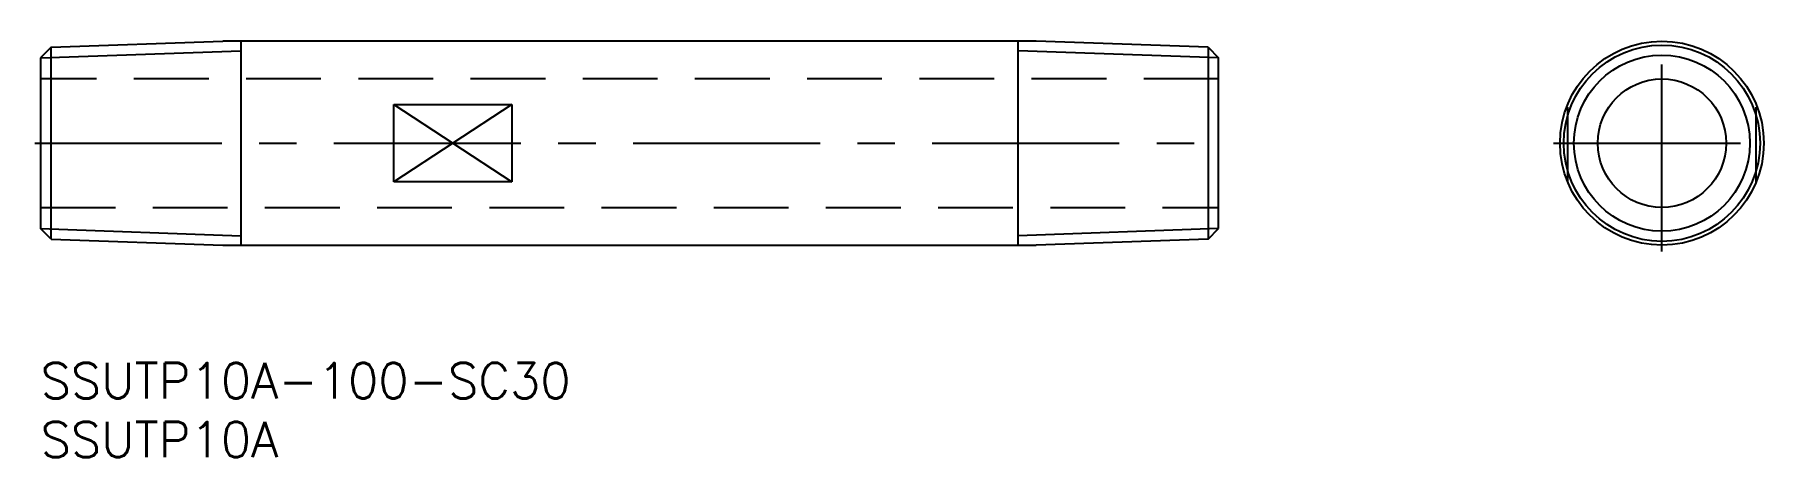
# Model space of a CAD drawing. Extents: x -1 to 147, y -8 to 28.
import ezdxf

# ---------------------------------------------------------------- set-up
doc = ezdxf.new("R2010")
doc.units = 0
doc.header["$LTSCALE"] = 0.5
doc.linetypes.add('CENTER', pattern=[50.8, 31.75, -6.35, 6.35, -6.35])
doc.linetypes.add('DASHED', pattern=[19.05, 12.7, -6.35])
for name, color, linetype in [('MSM_CENTER', 1, 'CENTER'), ('MSM_CONTINUOUS', 7, 'CONTINUOUS'), ('MSM_DASHED', 4, 'DASHED'), ('MSM_NARROW', 5, 'CONTINUOUS'), ('MSM_PART_NUMBER', 7, 'CONTINUOUS')]:
    doc.layers.add(name, color=color, linetype=linetype)
doc.styles.get("Standard").update_dxf_attribs({"font": 'txt.shx', "height": 3, "bigfont": 'bigfont.shx'})

# ---------------------------------------------------------------- blocks, each defined once
blk = doc.blocks.new('*U16')
at = {"layer": 'MSM_PART_NUMBER'}
blk.add_text('SSUTP10A-100-SC30', height=3, dxfattribs=at).set_placement((0, -3))
blk = doc.blocks.new('*U17')
at = {"layer": 'MSM_PART_NUMBER'}
blk.add_text('SSUTP10A', height=3, dxfattribs=at).set_placement((0, -8))

msp = doc.modelspace()

# ---------------------------------------------------------------- linework, layer by layer
at = {"layer": 'MSM_CENTER'}
for p, q in [((137.64, 9.45), (137.64, 27.85)), ((-0.5, 18.65), (100.5, 18.65)), ((128.43, 18.65), (146.84, 18.65))]:
    msp.add_line(p, q, dxfattribs=at)
at = {"layer": 'MSM_CONTINUOUS'}
for p, q in [((0.89, 26.79), (0, 25.9)), ((0.89, 26.79), (15.48, 27.3)), ((0.89, 10.51), (0.89, 26.79)), ((84.52, 27.3), (15.48, 27.3)), ((17, 27.3), (17, 10)), ((83, 10), (83, 27.3)), ((99.11, 26.79), (84.52, 27.3)), ((99.11, 26.79), (99.11, 10.51)), ((99.11, 26.79), (100, 25.9)), ((0, 25.9), (0, 11.4)), ((100, 11.4), (100, 25.9)), ((30, 15.36), (30, 21.94)), ((30, 21.94), (40, 21.94)), ((40, 21.94), (40, 15.36)), ((40, 15.36), (30, 15.36)), ((0.89, 10.51), (0, 11.4)), ((0.89, 10.51), (15.48, 10)), ((99.11, 10.51), (84.52, 10)), ((99.11, 10.51), (100, 11.4)), ((15.48, 10), (84.52, 10))]:
    msp.add_line(p, q, dxfattribs=at)
for radius in [8.65, 8.33, 5.45]:
    msp.add_circle((137.64, 18.65), radius, dxfattribs=at)
at = {"layer": 'MSM_DASHED'}
for p, q in [((100, 24.1), (0, 24.1)), ((129.64, 15.36), (129.64, 21.94)), ((145.64, 15.36), (145.64, 21.94)), ((0, 13.2), (100, 13.2))]:
    msp.add_line(p, q, dxfattribs=at)
at = {"layer": 'MSM_NARROW'}
for p, q in [((0, 25.9), (17, 26.5)), ((100, 25.9), (83, 26.5)), ((30, 21.94), (40, 15.36)), ((40, 21.94), (30, 15.36)), ((0, 11.4), (17, 10.8)), ((100, 11.4), (83, 10.8))]:
    msp.add_line(p, q, dxfattribs=at)
msp.add_circle((137.64, 18.65), 7.47, dxfattribs=at)

# ---------------------------------------------------------------- block references
at = {"layer": 'MSM_CONTINUOUS'}
for name in ['*U16', '*U17']:
    msp.add_blockref(name, (0, 0), dxfattribs=at)

doc.saveas('drawing.dxf')
